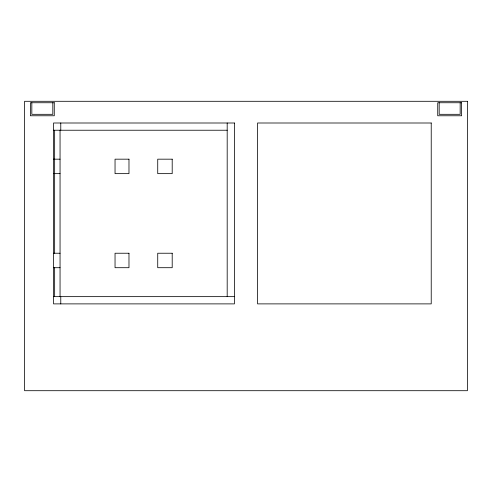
<?xml version="1.0" encoding="UTF-8"?>
<svg xmlns="http://www.w3.org/2000/svg" width="492" height="492" viewBox="0 0 492 492"><rect width="100%" height="100%" fill="white"/><g stroke="black" fill="none" stroke-linecap="round" stroke-linejoin="round"><path stroke-width="0.74" d="M53.542 130.232L227.187 130.232M53.542 159.174L60.055 159.174M53.542 173.645L60.055 173.645M53.542 253.232L60.055 253.232M53.542 267.703L60.055 267.703M53.542 296.645L234.426 296.645M460.168 102.742L460.168 114.316L439.184 114.316L439.184 102.742M227.187 123L227.187 296.645M60.774 123L60.774 130.232M60.774 296.645L60.774 303.884M60.055 130.232L60.055 296.645M54.649 130.232L54.649 253.232M54.649 267.703L54.649 296.645M52.816 102.742L52.816 114.316L31.832 114.316L31.832 102.742M467.4 101.297L24.6 101.297L24.6 390.703L467.4 390.703L467.4 101.297M54.268 102.742L30.387 102.742L30.387 115.768L54.268 115.768L54.268 102.742M461.613 102.742L437.732 102.742L437.732 115.768L461.613 115.768L461.613 102.742M234.426 123L53.542 123L53.542 303.884L234.426 303.884L234.426 123M431.226 123L257.574 123L257.574 303.884L431.226 303.884L431.226 123M128.978 159.174L115.042 159.174L115.042 173.645L128.978 173.645L128.978 159.174M172.2 159.174L157.729 159.174L157.729 173.645L172.2 173.645L172.2 159.174M128.978 253.232L115.042 253.232L115.042 267.703L128.978 267.703L128.978 253.232M172.2 253.232L157.729 253.232L157.729 267.703L172.2 267.703L172.2 253.232"/></g></svg>
